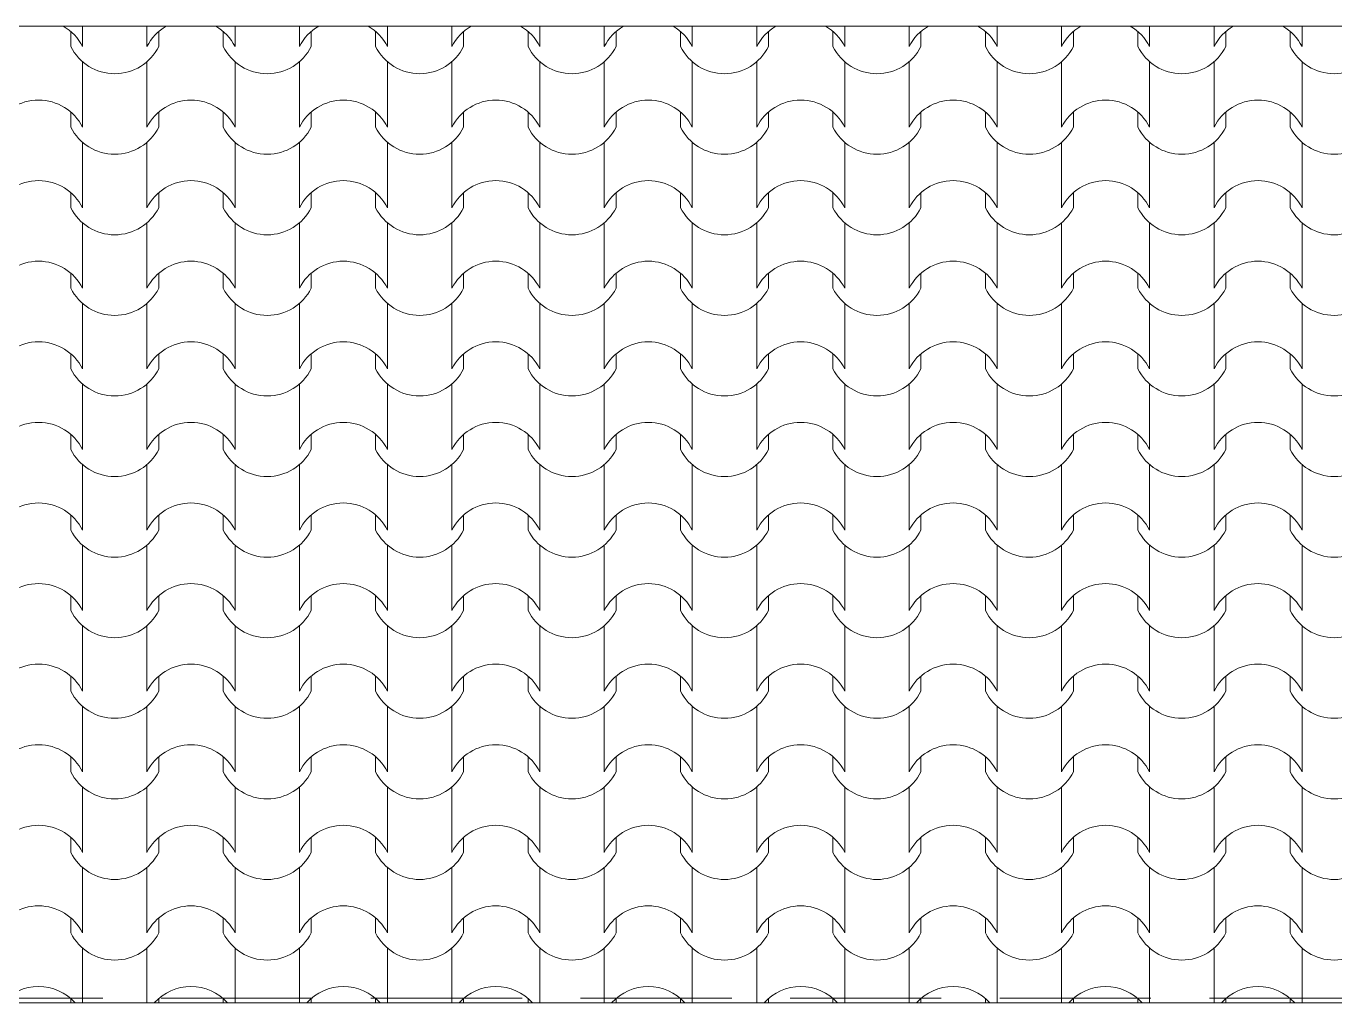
# Model space of a CAD drawing. Header units: millimetres. Extents: x 323482 to 503016, y 8175 to 72038.
# Drawn here: x 461403 to 463846, y 19803 to 21625 of the extents above; entities that cross this region are included whole.
import ezdxf

# ---------------------------------------------------------------- set-up
doc = ezdxf.new("R2010")
doc.units = ezdxf.units.MM
doc.header["$MEASUREMENT"] = 0
doc.linetypes.add('Hidden Line', pattern=[391.222223, 282.222223, -109])
doc.layers.add('2D Drafting - General_Pen_No__101', color=252, linetype='Continuous', lineweight=13)
doc.layers.add('Shell - Roof_Pen_No__120', color=7, linetype='Continuous', lineweight=13)
doc.layers.add('Structural - Bearing_Pen_No__83', color=7, linetype='Continuous', lineweight=13, true_color=0xff9955)

# ---------------------------------------------------------------- blocks, each defined once
blk = doc.blocks.new('*X2')
at = {"layer": '2D Drafting - General_Pen_No__101', "color": 252, "linetype": 'Continuous', "lineweight": 13}
for p, q in [((461486.7, 21615.5), (461486.7, 21587.4)), ((461508.7, 21625.4), (461508.7, 21587.4)), ((461628.9, 21625.4), (461628.9, 21587.4)), ((461650.9, 21615.5), (461650.9, 21587.4)), ((461771.2, 21615.5), (461771.2, 21587.4)), ((461793.2, 21625.4), (461793.2, 21587.4)), ((461913.4, 21625.4), (461913.4, 21587.4)), ((461935.4, 21615.5), (461935.4, 21587.4)), ((462055.6, 21615.5), (462055.6, 21587.4)), ((462077.6, 21625.4), (462077.6, 21587.4)), ((462197.9, 21625.4), (462197.9, 21587.4)), ((462219.9, 21615.5), (462219.9, 21587.4)), ((462340.1, 21615.5), (462340.1, 21587.4)), ((462362.1, 21625.4), (462362.1, 21587.4)), ((462482.4, 21625.4), (462482.4, 21587.4)), ((462504.4, 21615.5), (462504.4, 21587.4)), ((462624.6, 21615.5), (462624.6, 21587.4)), ((462646.6, 21625.4), (462646.6, 21587.4)), ((462766.8, 21625.4), (462766.8, 21587.4)), ((462788.8, 21615.5), (462788.8, 21587.4)), ((462909.1, 21615.5), (462909.1, 21587.4)), ((462931.1, 21625.4), (462931.1, 21587.4)), ((463051.3, 21625.4), (463051.3, 21587.4)), ((463073.3, 21615.5), (463073.3, 21587.4)), ((463193.6, 21615.5), (463193.6, 21587.4)), ((463215.6, 21625.4), (463215.6, 21587.4)), ((463335.8, 21625.4), (463335.8, 21587.4)), ((463357.8, 21615.5), (463357.8, 21587.4)), ((463478, 21615.5), (463478, 21587.4)), ((463500, 21625.4), (463500, 21587.4)), ((463620.3, 21625.4), (463620.3, 21587.4)), ((463642.3, 21615.5), (463642.3, 21587.4)), ((463762.5, 21615.5), (463762.5, 21587.4)), ((463784.5, 21625.4), (463784.5, 21587.4)), ((461508.7, 21559), (461508.7, 21498.1)), ((461628.9, 21559), (461628.9, 21498.1)), ((461793.2, 21559), (461793.2, 21498.1)), ((461913.4, 21559), (461913.4, 21498.1)), ((462077.6, 21559), (462077.6, 21498.1)), ((462197.9, 21559), (462197.9, 21498.1)), ((462362.1, 21559), (462362.1, 21498.1)), ((462482.4, 21559), (462482.4, 21498.1)), ((462646.6, 21559), (462646.6, 21498.1)), ((462766.8, 21559), (462766.8, 21498.1)), ((462931.1, 21559), (462931.1, 21498.1)), ((463051.3, 21559), (463051.3, 21498.1)), ((463215.6, 21559), (463215.6, 21498.1)), ((463335.8, 21559), (463335.8, 21498.1)), ((463500, 21559), (463500, 21498.1)), ((463620.3, 21559), (463620.3, 21498.1)), ((463784.5, 21559), (463784.5, 21498.1)), ((461508.7, 21498.1), (461508.7, 21437.1)), ((461628.9, 21498.1), (461628.9, 21437.1)), ((461793.2, 21498.1), (461793.2, 21437.1)), ((461913.4, 21498.1), (461913.4, 21437.1)), ((462077.6, 21498.1), (462077.6, 21437.1)), ((462197.9, 21498.1), (462197.9, 21437.1)), ((462362.1, 21498.1), (462362.1, 21437.1)), ((462482.4, 21498.1), (462482.4, 21437.1)), ((462646.6, 21498.1), (462646.6, 21437.1)), ((462766.8, 21498.1), (462766.8, 21437.1)), ((462931.1, 21498.1), (462931.1, 21437.1)), ((463051.3, 21498.1), (463051.3, 21437.1)), ((463215.6, 21498.1), (463215.6, 21437.1)), ((463335.8, 21498.1), (463335.8, 21437.1)), ((463500, 21498.1), (463500, 21437.1)), ((463620.3, 21498.1), (463620.3, 21437.1)), ((463784.5, 21498.1), (463784.5, 21437.1)), ((461486.7, 21465.1), (461486.7, 21437.1)), ((461650.9, 21465.1), (461650.9, 21437.1)), ((461771.2, 21465.1), (461771.2, 21437.1)), ((461935.4, 21465.1), (461935.4, 21437.1)), ((462055.6, 21465.1), (462055.6, 21437.1)), ((462219.9, 21465.1), (462219.9, 21437.1)), ((462340.1, 21465.1), (462340.1, 21437.1)), ((462504.4, 21465.1), (462504.4, 21437.1)), ((462624.6, 21465.1), (462624.6, 21437.1)), ((462788.8, 21465.1), (462788.8, 21437.1)), ((462909.1, 21465.1), (462909.1, 21437.1)), ((463073.3, 21465.1), (463073.3, 21437.1)), ((463193.6, 21465.1), (463193.6, 21437.1)), ((463357.8, 21465.1), (463357.8, 21437.1)), ((463478, 21465.1), (463478, 21437.1)), ((463642.3, 21465.1), (463642.3, 21437.1)), ((463762.5, 21465.1), (463762.5, 21437.1)), ((461508.7, 21408.7), (461508.7, 21347.7)), ((461628.9, 21408.7), (461628.9, 21347.7)), ((461793.2, 21408.7), (461793.2, 21347.7)), ((461913.4, 21408.7), (461913.4, 21347.7)), ((462077.6, 21408.7), (462077.6, 21347.7)), ((462197.9, 21408.7), (462197.9, 21347.7)), ((462362.1, 21408.7), (462362.1, 21347.7)), ((462482.4, 21408.7), (462482.4, 21347.7)), ((462646.6, 21408.7), (462646.6, 21347.7)), ((462766.8, 21408.7), (462766.8, 21347.7)), ((462931.1, 21408.7), (462931.1, 21347.7)), ((463051.3, 21408.7), (463051.3, 21347.7)), ((463215.6, 21408.7), (463215.6, 21347.7)), ((463335.8, 21408.7), (463335.8, 21347.7)), ((463500, 21408.7), (463500, 21347.7)), ((463620.3, 21408.7), (463620.3, 21347.7)), ((463784.5, 21408.7), (463784.5, 21347.7)), ((461508.7, 21347.7), (461508.7, 21286.8)), ((461628.9, 21347.7), (461628.9, 21286.8)), ((461793.2, 21347.7), (461793.2, 21286.8)), ((461913.4, 21347.7), (461913.4, 21286.8)), ((462077.6, 21347.7), (462077.6, 21286.8)), ((462197.9, 21347.7), (462197.9, 21286.8)), ((462362.1, 21347.7), (462362.1, 21286.8)), ((462482.4, 21347.7), (462482.4, 21286.8)), ((462646.6, 21347.7), (462646.6, 21286.8)), ((462766.8, 21347.7), (462766.8, 21286.8)), ((462931.1, 21347.7), (462931.1, 21286.8)), ((463051.3, 21347.7), (463051.3, 21286.8)), ((463215.6, 21347.7), (463215.6, 21286.8)), ((463335.8, 21347.7), (463335.8, 21286.8)), ((463500, 21347.7), (463500, 21286.8)), ((463620.3, 21347.7), (463620.3, 21286.8)), ((463784.5, 21347.7), (463784.5, 21286.8)), ((461486.7, 21314.8), (461486.7, 21286.8)), ((461650.9, 21314.8), (461650.9, 21286.8)), ((461771.2, 21314.8), (461771.2, 21286.8)), ((461935.4, 21314.8), (461935.4, 21286.8)), ((462055.6, 21314.8), (462055.6, 21286.8)), ((462219.9, 21314.8), (462219.9, 21286.8)), ((462340.1, 21314.8), (462340.1, 21286.8)), ((462504.4, 21314.8), (462504.4, 21286.8)), ((462624.6, 21314.8), (462624.6, 21286.8)), ((462788.8, 21314.8), (462788.8, 21286.8)), ((462909.1, 21314.8), (462909.1, 21286.8)), ((463073.3, 21314.8), (463073.3, 21286.8)), ((463193.6, 21314.8), (463193.6, 21286.8)), ((463357.8, 21314.8), (463357.8, 21286.8)), ((463478, 21314.8), (463478, 21286.8)), ((463642.3, 21314.8), (463642.3, 21286.8)), ((463762.5, 21314.8), (463762.5, 21286.8)), ((461508.7, 21258.4), (461508.7, 21197.4)), ((461628.9, 21258.4), (461628.9, 21197.4)), ((461793.2, 21258.4), (461793.2, 21197.4)), ((461913.4, 21258.4), (461913.4, 21197.4)), ((462077.6, 21258.4), (462077.6, 21197.4)), ((462197.9, 21258.4), (462197.9, 21197.4)), ((462362.1, 21258.4), (462362.1, 21197.4)), ((462482.4, 21258.4), (462482.4, 21197.4)), ((462646.6, 21258.4), (462646.6, 21197.4)), ((462766.8, 21258.4), (462766.8, 21197.4)), ((462931.1, 21258.4), (462931.1, 21197.4)), ((463051.3, 21258.4), (463051.3, 21197.4)), ((463215.6, 21258.4), (463215.6, 21197.4)), ((463335.8, 21258.4), (463335.8, 21197.4)), ((463500, 21258.4), (463500, 21197.4)), ((463620.3, 21258.4), (463620.3, 21197.4)), ((463784.5, 21258.4), (463784.5, 21197.4)), ((461508.7, 21197.4), (461508.7, 21136.4)), ((461628.9, 21197.4), (461628.9, 21136.4)), ((461793.2, 21197.4), (461793.2, 21136.4)), ((461913.4, 21197.4), (461913.4, 21136.4)), ((462077.6, 21197.4), (462077.6, 21136.4)), ((462197.9, 21197.4), (462197.9, 21136.4)), ((462362.1, 21197.4), (462362.1, 21136.4)), ((462482.4, 21197.4), (462482.4, 21136.4)), ((462646.6, 21197.4), (462646.6, 21136.4)), ((462766.8, 21197.4), (462766.8, 21136.4)), ((462931.1, 21197.4), (462931.1, 21136.4)), ((463051.3, 21197.4), (463051.3, 21136.4)), ((463215.6, 21197.4), (463215.6, 21136.4)), ((463335.8, 21197.4), (463335.8, 21136.4)), ((463500, 21197.4), (463500, 21136.4)), ((463620.3, 21197.4), (463620.3, 21136.4)), ((463784.5, 21197.4), (463784.5, 21136.4)), ((461486.7, 21164.4), (461486.7, 21136.4)), ((461650.9, 21164.4), (461650.9, 21136.4)), ((461771.2, 21164.4), (461771.2, 21136.4)), ((461935.4, 21164.4), (461935.4, 21136.4)), ((462055.6, 21164.4), (462055.6, 21136.4)), ((462219.9, 21164.4), (462219.9, 21136.4)), ((462340.1, 21164.4), (462340.1, 21136.4)), ((462504.4, 21164.4), (462504.4, 21136.4)), ((462624.6, 21164.4), (462624.6, 21136.4)), ((462788.8, 21164.4), (462788.8, 21136.4)), ((462909.1, 21164.4), (462909.1, 21136.4)), ((463073.3, 21164.4), (463073.3, 21136.4)), ((463193.6, 21164.4), (463193.6, 21136.4)), ((463357.8, 21164.4), (463357.8, 21136.4)), ((463478, 21164.4), (463478, 21136.4)), ((463642.3, 21164.4), (463642.3, 21136.4)), ((463762.5, 21164.4), (463762.5, 21136.4)), ((461508.7, 21108), (461508.7, 21047.1)), ((461628.9, 21108), (461628.9, 21047.1)), ((461793.2, 21108), (461793.2, 21047.1)), ((461913.4, 21108), (461913.4, 21047.1)), ((462077.6, 21108), (462077.6, 21047.1)), ((462197.9, 21108), (462197.9, 21047.1)), ((462362.1, 21108), (462362.1, 21047.1)), ((462482.4, 21108), (462482.4, 21047.1)), ((462646.6, 21108), (462646.6, 21047.1)), ((462766.8, 21108), (462766.8, 21047.1)), ((462931.1, 21108), (462931.1, 21047.1)), ((463051.3, 21108), (463051.3, 21047.1)), ((463215.6, 21108), (463215.6, 21047.1)), ((463335.8, 21108), (463335.8, 21047.1)), ((463500, 21108), (463500, 21047.1)), ((463620.3, 21108), (463620.3, 21047.1)), ((463784.5, 21108), (463784.5, 21047.1)), ((461508.7, 21047.1), (461508.7, 20986.1)), ((461628.9, 21047.1), (461628.9, 20986.1)), ((461793.2, 21047.1), (461793.2, 20986.1)), ((461913.4, 21047.1), (461913.4, 20986.1)), ((462077.6, 21047.1), (462077.6, 20986.1)), ((462197.9, 21047.1), (462197.9, 20986.1)), ((462362.1, 21047.1), (462362.1, 20986.1)), ((462482.4, 21047.1), (462482.4, 20986.1)), ((462646.6, 21047.1), (462646.6, 20986.1)), ((462766.8, 21047.1), (462766.8, 20986.1)), ((462931.1, 21047.1), (462931.1, 20986.1)), ((463051.3, 21047.1), (463051.3, 20986.1)), ((463215.6, 21047.1), (463215.6, 20986.1)), ((463335.8, 21047.1), (463335.8, 20986.1)), ((463500, 21047.1), (463500, 20986.1)), ((463620.3, 21047.1), (463620.3, 20986.1)), ((463784.5, 21047.1), (463784.5, 20986.1)), ((461486.7, 21014.1), (461486.7, 20986.1)), ((461650.9, 21014.1), (461650.9, 20986.1)), ((461771.2, 21014.1), (461771.2, 20986.1)), ((461935.4, 21014.1), (461935.4, 20986.1)), ((462055.6, 21014.1), (462055.6, 20986.1)), ((462219.9, 21014.1), (462219.9, 20986.1)), ((462340.1, 21014.1), (462340.1, 20986.1)), ((462504.4, 21014.1), (462504.4, 20986.1)), ((462624.6, 21014.1), (462624.6, 20986.1)), ((462788.8, 21014.1), (462788.8, 20986.1)), ((462909.1, 21014.1), (462909.1, 20986.1)), ((463073.3, 21014.1), (463073.3, 20986.1)), ((463193.6, 21014.1), (463193.6, 20986.1)), ((463357.8, 21014.1), (463357.8, 20986.1)), ((463478, 21014.1), (463478, 20986.1)), ((463642.3, 21014.1), (463642.3, 20986.1)), ((463762.5, 21014.1), (463762.5, 20986.1)), ((461508.7, 20957.7), (461508.7, 20896.7)), ((461628.9, 20957.7), (461628.9, 20896.7)), ((461793.2, 20957.7), (461793.2, 20896.7)), ((461913.4, 20957.7), (461913.4, 20896.7)), ((462077.6, 20957.7), (462077.6, 20896.7)), ((462197.9, 20957.7), (462197.9, 20896.7)), ((462362.1, 20957.7), (462362.1, 20896.7)), ((462482.4, 20957.7), (462482.4, 20896.7)), ((462646.6, 20957.7), (462646.6, 20896.7)), ((462766.8, 20957.7), (462766.8, 20896.7)), ((462931.1, 20957.7), (462931.1, 20896.7)), ((463051.3, 20957.7), (463051.3, 20896.7)), ((463215.6, 20957.7), (463215.6, 20896.7)), ((463335.8, 20957.7), (463335.8, 20896.7)), ((463500, 20957.7), (463500, 20896.7)), ((463620.3, 20957.7), (463620.3, 20896.7)), ((463784.5, 20957.7), (463784.5, 20896.7)), ((461508.7, 20896.7), (461508.7, 20835.7)), ((461628.9, 20896.7), (461628.9, 20835.7)), ((461793.2, 20896.7), (461793.2, 20835.7)), ((461913.4, 20896.7), (461913.4, 20835.7)), ((462077.6, 20896.7), (462077.6, 20835.7)), ((462197.9, 20896.7), (462197.9, 20835.7)), ((462362.1, 20896.7), (462362.1, 20835.7)), ((462482.4, 20896.7), (462482.4, 20835.7)), ((462646.6, 20896.7), (462646.6, 20835.7)), ((462766.8, 20896.7), (462766.8, 20835.7)), ((462931.1, 20896.7), (462931.1, 20835.7)), ((463051.3, 20896.7), (463051.3, 20835.7)), ((463215.6, 20896.7), (463215.6, 20835.7)), ((463335.8, 20896.7), (463335.8, 20835.7)), ((463500, 20896.7), (463500, 20835.7)), ((463620.3, 20896.7), (463620.3, 20835.7)), ((463784.5, 20896.7), (463784.5, 20835.7)), ((461486.7, 20863.8), (461486.7, 20835.7)), ((461650.9, 20863.8), (461650.9, 20835.7)), ((461771.2, 20863.8), (461771.2, 20835.7)), ((461935.4, 20863.8), (461935.4, 20835.7)), ((462055.6, 20863.8), (462055.6, 20835.7)), ((462219.9, 20863.8), (462219.9, 20835.7)), ((462340.1, 20863.8), (462340.1, 20835.7)), ((462504.4, 20863.8), (462504.4, 20835.7)), ((462624.6, 20863.8), (462624.6, 20835.7)), ((462788.8, 20863.8), (462788.8, 20835.7)), ((462909.1, 20863.8), (462909.1, 20835.7)), ((463073.3, 20863.8), (463073.3, 20835.7)), ((463193.6, 20863.8), (463193.6, 20835.7)), ((463357.8, 20863.8), (463357.8, 20835.7)), ((463478, 20863.8), (463478, 20835.7)), ((463642.3, 20863.8), (463642.3, 20835.7)), ((463762.5, 20863.8), (463762.5, 20835.7)), ((461508.7, 20807.4), (461508.7, 20746.4)), ((461628.9, 20807.4), (461628.9, 20746.4)), ((461793.2, 20807.4), (461793.2, 20746.4)), ((461913.4, 20807.4), (461913.4, 20746.4)), ((462077.6, 20807.4), (462077.6, 20746.4)), ((462197.9, 20807.4), (462197.9, 20746.4)), ((462362.1, 20807.4), (462362.1, 20746.4)), ((462482.4, 20807.4), (462482.4, 20746.4)), ((462646.6, 20807.4), (462646.6, 20746.4)), ((462766.8, 20807.4), (462766.8, 20746.4)), ((462931.1, 20807.4), (462931.1, 20746.4)), ((463051.3, 20807.4), (463051.3, 20746.4)), ((463215.6, 20807.4), (463215.6, 20746.4)), ((463335.8, 20807.4), (463335.8, 20746.4)), ((463500, 20807.4), (463500, 20746.4)), ((463620.3, 20807.4), (463620.3, 20746.4)), ((463784.5, 20807.4), (463784.5, 20746.4)), ((461508.7, 20746.4), (461508.7, 20685.4)), ((461628.9, 20746.4), (461628.9, 20685.4)), ((461793.2, 20746.4), (461793.2, 20685.4)), ((461913.4, 20746.4), (461913.4, 20685.4)), ((462077.6, 20746.4), (462077.6, 20685.4)), ((462197.9, 20746.4), (462197.9, 20685.4)), ((462362.1, 20746.4), (462362.1, 20685.4)), ((462482.4, 20746.4), (462482.4, 20685.4)), ((462646.6, 20746.4), (462646.6, 20685.4)), ((462766.8, 20746.4), (462766.8, 20685.4)), ((462931.1, 20746.4), (462931.1, 20685.4)), ((463051.3, 20746.4), (463051.3, 20685.4)), ((463215.6, 20746.4), (463215.6, 20685.4)), ((463335.8, 20746.4), (463335.8, 20685.4)), ((463500, 20746.4), (463500, 20685.4)), ((463620.3, 20746.4), (463620.3, 20685.4)), ((463784.5, 20746.4), (463784.5, 20685.4)), ((461486.7, 20713.4), (461486.7, 20685.4)), ((461650.9, 20713.4), (461650.9, 20685.4)), ((461771.2, 20713.4), (461771.2, 20685.4)), ((461935.4, 20713.4), (461935.4, 20685.4)), ((462055.6, 20713.4), (462055.6, 20685.4)), ((462219.9, 20713.4), (462219.9, 20685.4)), ((462340.1, 20713.4), (462340.1, 20685.4)), ((462504.4, 20713.4), (462504.4, 20685.4)), ((462624.6, 20713.4), (462624.6, 20685.4)), ((462788.8, 20713.4), (462788.8, 20685.4)), ((462909.1, 20713.4), (462909.1, 20685.4)), ((463073.3, 20713.4), (463073.3, 20685.4)), ((463193.6, 20713.4), (463193.6, 20685.4)), ((463357.8, 20713.4), (463357.8, 20685.4)), ((463478, 20713.4), (463478, 20685.4)), ((463642.3, 20713.4), (463642.3, 20685.4)), ((463762.5, 20713.4), (463762.5, 20685.4)), ((461508.7, 20657), (461508.7, 20596)), ((461628.9, 20657), (461628.9, 20596)), ((461793.2, 20657), (461793.2, 20596)), ((461913.4, 20657), (461913.4, 20596)), ((462077.6, 20657), (462077.6, 20596)), ((462197.9, 20657), (462197.9, 20596)), ((462362.1, 20657), (462362.1, 20596)), ((462482.4, 20657), (462482.4, 20596)), ((462646.6, 20657), (462646.6, 20596)), ((462766.8, 20657), (462766.8, 20596)), ((462931.1, 20657), (462931.1, 20596)), ((463051.3, 20657), (463051.3, 20596)), ((463215.6, 20657), (463215.6, 20596)), ((463335.8, 20657), (463335.8, 20596)), ((463500, 20657), (463500, 20596)), ((463620.3, 20657), (463620.3, 20596)), ((463784.5, 20657), (463784.5, 20596)), ((461508.7, 20596), (461508.7, 20535.1)), ((461628.9, 20596), (461628.9, 20535.1)), ((461793.2, 20596), (461793.2, 20535.1)), ((461913.4, 20596), (461913.4, 20535.1)), ((462077.6, 20596), (462077.6, 20535.1)), ((462197.9, 20596), (462197.9, 20535.1)), ((462362.1, 20596), (462362.1, 20535.1)), ((462482.4, 20596), (462482.4, 20535.1)), ((462646.6, 20596), (462646.6, 20535.1)), ((462766.8, 20596), (462766.8, 20535.1)), ((462931.1, 20596), (462931.1, 20535.1)), ((463051.3, 20596), (463051.3, 20535.1)), ((463215.6, 20596), (463215.6, 20535.1)), ((463335.8, 20596), (463335.8, 20535.1)), ((463500, 20596), (463500, 20535.1)), ((463620.3, 20596), (463620.3, 20535.1)), ((463784.5, 20596), (463784.5, 20535.1)), ((461486.7, 20563.1), (461486.7, 20535.1)), ((461650.9, 20563.1), (461650.9, 20535.1)), ((461771.2, 20563.1), (461771.2, 20535.1)), ((461935.4, 20563.1), (461935.4, 20535.1)), ((462055.6, 20563.1), (462055.6, 20535.1)), ((462219.9, 20563.1), (462219.9, 20535.1)), ((462340.1, 20563.1), (462340.1, 20535.1)), ((462504.4, 20563.1), (462504.4, 20535.1)), ((462624.6, 20563.1), (462624.6, 20535.1)), ((462788.8, 20563.1), (462788.8, 20535.1)), ((462909.1, 20563.1), (462909.1, 20535.1)), ((463073.3, 20563.1), (463073.3, 20535.1)), ((463193.6, 20563.1), (463193.6, 20535.1)), ((463357.8, 20563.1), (463357.8, 20535.1)), ((463478, 20563.1), (463478, 20535.1)), ((463642.3, 20563.1), (463642.3, 20535.1)), ((463762.5, 20563.1), (463762.5, 20535.1)), ((461508.7, 20506.7), (461508.7, 20445.7)), ((461628.9, 20506.7), (461628.9, 20445.7)), ((461793.2, 20506.7), (461793.2, 20445.7)), ((461913.4, 20506.7), (461913.4, 20445.7)), ((462077.6, 20506.7), (462077.6, 20445.7)), ((462197.9, 20506.7), (462197.9, 20445.7)), ((462362.1, 20506.7), (462362.1, 20445.7)), ((462482.4, 20506.7), (462482.4, 20445.7)), ((462646.6, 20506.7), (462646.6, 20445.7)), ((462766.8, 20506.7), (462766.8, 20445.7)), ((462931.1, 20506.7), (462931.1, 20445.7)), ((463051.3, 20506.7), (463051.3, 20445.7)), ((463215.6, 20506.7), (463215.6, 20445.7)), ((463335.8, 20506.7), (463335.8, 20445.7)), ((463500, 20506.7), (463500, 20445.7)), ((463620.3, 20506.7), (463620.3, 20445.7)), ((463784.5, 20506.7), (463784.5, 20445.7)), ((461508.7, 20445.7), (461508.7, 20384.7)), ((461628.9, 20445.7), (461628.9, 20384.7)), ((461793.2, 20445.7), (461793.2, 20384.7)), ((461913.4, 20445.7), (461913.4, 20384.7)), ((462077.6, 20445.7), (462077.6, 20384.7)), ((462197.9, 20445.7), (462197.9, 20384.7)), ((462362.1, 20445.7), (462362.1, 20384.7)), ((462482.4, 20445.7), (462482.4, 20384.7)), ((462646.6, 20445.7), (462646.6, 20384.7)), ((462766.8, 20445.7), (462766.8, 20384.7)), ((462931.1, 20445.7), (462931.1, 20384.7)), ((463051.3, 20445.7), (463051.3, 20384.7)), ((463215.6, 20445.7), (463215.6, 20384.7)), ((463335.8, 20445.7), (463335.8, 20384.7)), ((463500, 20445.7), (463500, 20384.7)), ((463620.3, 20445.7), (463620.3, 20384.7)), ((463784.5, 20445.7), (463784.5, 20384.7)), ((461486.7, 20412.8), (461486.7, 20384.7)), ((461650.9, 20412.8), (461650.9, 20384.7)), ((461771.2, 20412.8), (461771.2, 20384.7)), ((461935.4, 20412.8), (461935.4, 20384.7)), ((462055.6, 20412.8), (462055.6, 20384.7)), ((462219.9, 20412.8), (462219.9, 20384.7)), ((462340.1, 20412.8), (462340.1, 20384.7)), ((462504.4, 20412.8), (462504.4, 20384.7)), ((462624.6, 20412.8), (462624.6, 20384.7)), ((462788.8, 20412.8), (462788.8, 20384.7)), ((462909.1, 20412.8), (462909.1, 20384.7)), ((463073.3, 20412.8), (463073.3, 20384.7)), ((463193.6, 20412.8), (463193.6, 20384.7)), ((463357.8, 20412.8), (463357.8, 20384.7)), ((463478, 20412.8), (463478, 20384.7)), ((463642.3, 20412.8), (463642.3, 20384.7)), ((463762.5, 20412.8), (463762.5, 20384.7)), ((461508.7, 20356.3), (461508.7, 20295.4)), ((461628.9, 20356.3), (461628.9, 20295.4)), ((461793.2, 20356.3), (461793.2, 20295.4)), ((461913.4, 20356.3), (461913.4, 20295.4)), ((462077.6, 20356.3), (462077.6, 20295.4)), ((462197.9, 20356.3), (462197.9, 20295.4)), ((462362.1, 20356.3), (462362.1, 20295.4)), ((462482.4, 20356.3), (462482.4, 20295.4)), ((462646.6, 20356.3), (462646.6, 20295.4)), ((462766.8, 20356.3), (462766.8, 20295.4)), ((462931.1, 20356.3), (462931.1, 20295.4)), ((463051.3, 20356.3), (463051.3, 20295.4)), ((463215.6, 20356.3), (463215.6, 20295.4)), ((463335.8, 20356.3), (463335.8, 20295.4)), ((463500, 20356.3), (463500, 20295.4)), ((463620.3, 20356.3), (463620.3, 20295.4)), ((463784.5, 20356.3), (463784.5, 20295.4)), ((461508.7, 20295.4), (461508.7, 20234.4)), ((461628.9, 20295.4), (461628.9, 20234.4)), ((461793.2, 20295.4), (461793.2, 20234.4)), ((461913.4, 20295.4), (461913.4, 20234.4)), ((462077.6, 20295.4), (462077.6, 20234.4)), ((462197.9, 20295.4), (462197.9, 20234.4)), ((462362.1, 20295.4), (462362.1, 20234.4)), ((462482.4, 20295.4), (462482.4, 20234.4)), ((462646.6, 20295.4), (462646.6, 20234.4)), ((462766.8, 20295.4), (462766.8, 20234.4)), ((462931.1, 20295.4), (462931.1, 20234.4)), ((463051.3, 20295.4), (463051.3, 20234.4)), ((463215.6, 20295.4), (463215.6, 20234.4)), ((463335.8, 20295.4), (463335.8, 20234.4)), ((463500, 20295.4), (463500, 20234.4)), ((463620.3, 20295.4), (463620.3, 20234.4)), ((463784.5, 20295.4), (463784.5, 20234.4)), ((461486.7, 20262.4), (461486.7, 20234.4)), ((461650.9, 20262.4), (461650.9, 20234.4)), ((461771.2, 20262.4), (461771.2, 20234.4)), ((461935.4, 20262.4), (461935.4, 20234.4)), ((462055.6, 20262.4), (462055.6, 20234.4)), ((462219.9, 20262.4), (462219.9, 20234.4)), ((462340.1, 20262.4), (462340.1, 20234.4)), ((462504.4, 20262.4), (462504.4, 20234.4)), ((462624.6, 20262.4), (462624.6, 20234.4)), ((462788.8, 20262.4), (462788.8, 20234.4)), ((462909.1, 20262.4), (462909.1, 20234.4)), ((463073.3, 20262.4), (463073.3, 20234.4)), ((463193.6, 20262.4), (463193.6, 20234.4)), ((463357.8, 20262.4), (463357.8, 20234.4)), ((463478, 20262.4), (463478, 20234.4)), ((463642.3, 20262.4), (463642.3, 20234.4)), ((463762.5, 20262.4), (463762.5, 20234.4)), ((461508.7, 20206), (461508.7, 20145)), ((461628.9, 20206), (461628.9, 20145)), ((461793.2, 20206), (461793.2, 20145)), ((461913.4, 20206), (461913.4, 20145)), ((462077.6, 20206), (462077.6, 20145)), ((462197.9, 20206), (462197.9, 20145)), ((462362.1, 20206), (462362.1, 20145)), ((462482.4, 20206), (462482.4, 20145)), ((462646.6, 20206), (462646.6, 20145)), ((462766.8, 20206), (462766.8, 20145)), ((462931.1, 20206), (462931.1, 20145)), ((463051.3, 20206), (463051.3, 20145)), ((463215.6, 20206), (463215.6, 20145)), ((463335.8, 20206), (463335.8, 20145)), ((463500, 20206), (463500, 20145)), ((463620.3, 20206), (463620.3, 20145)), ((463784.5, 20206), (463784.5, 20145)), ((461508.7, 20145), (461508.7, 20084.1)), ((461628.9, 20145), (461628.9, 20084.1)), ((461793.2, 20145), (461793.2, 20084.1)), ((461913.4, 20145), (461913.4, 20084.1)), ((462077.6, 20145), (462077.6, 20084.1)), ((462197.9, 20145), (462197.9, 20084.1)), ((462362.1, 20145), (462362.1, 20084.1)), ((462482.4, 20145), (462482.4, 20084.1)), ((462646.6, 20145), (462646.6, 20084.1)), ((462766.8, 20145), (462766.8, 20084.1)), ((462931.1, 20145), (462931.1, 20084.1)), ((463051.3, 20145), (463051.3, 20084.1)), ((463215.6, 20145), (463215.6, 20084.1)), ((463335.8, 20145), (463335.8, 20084.1)), ((463500, 20145), (463500, 20084.1)), ((463620.3, 20145), (463620.3, 20084.1)), ((463784.5, 20145), (463784.5, 20084.1)), ((461486.7, 20112.1), (461486.7, 20084.1)), ((461650.9, 20112.1), (461650.9, 20084.1)), ((461771.2, 20112.1), (461771.2, 20084.1)), ((461935.4, 20112.1), (461935.4, 20084.1)), ((462055.6, 20112.1), (462055.6, 20084.1)), ((462219.9, 20112.1), (462219.9, 20084.1)), ((462340.1, 20112.1), (462340.1, 20084.1)), ((462504.4, 20112.1), (462504.4, 20084.1)), ((462624.6, 20112.1), (462624.6, 20084.1)), ((462788.8, 20112.1), (462788.8, 20084.1)), ((462909.1, 20112.1), (462909.1, 20084.1)), ((463073.3, 20112.1), (463073.3, 20084.1)), ((463193.6, 20112.1), (463193.6, 20084.1)), ((463357.8, 20112.1), (463357.8, 20084.1)), ((463478, 20112.1), (463478, 20084.1)), ((463642.3, 20112.1), (463642.3, 20084.1)), ((463762.5, 20112.1), (463762.5, 20084.1)), ((461508.7, 20055.7), (461508.7, 19994.7)), ((461628.9, 20055.7), (461628.9, 19994.7)), ((461793.2, 20055.7), (461793.2, 19994.7)), ((461913.4, 20055.7), (461913.4, 19994.7)), ((462077.6, 20055.7), (462077.6, 19994.7)), ((462197.9, 20055.7), (462197.9, 19994.7)), ((462362.1, 20055.7), (462362.1, 19994.7)), ((462482.4, 20055.7), (462482.4, 19994.7)), ((462646.6, 20055.7), (462646.6, 19994.7)), ((462766.8, 20055.7), (462766.8, 19994.7)), ((462931.1, 20055.7), (462931.1, 19994.7)), ((463051.3, 20055.7), (463051.3, 19994.7)), ((463215.6, 20055.7), (463215.6, 19994.7)), ((463335.8, 20055.7), (463335.8, 19994.7)), ((463500, 20055.7), (463500, 19994.7)), ((463620.3, 20055.7), (463620.3, 19994.7)), ((463784.5, 20055.7), (463784.5, 19994.7)), ((461508.7, 19994.7), (461508.7, 19933.7)), ((461628.9, 19994.7), (461628.9, 19933.7)), ((461793.2, 19994.7), (461793.2, 19933.7)), ((461913.4, 19994.7), (461913.4, 19933.7)), ((462077.6, 19994.7), (462077.6, 19933.7)), ((462197.9, 19994.7), (462197.9, 19933.7)), ((462362.1, 19994.7), (462362.1, 19933.7)), ((462482.4, 19994.7), (462482.4, 19933.7)), ((462646.6, 19994.7), (462646.6, 19933.7)), ((462766.8, 19994.7), (462766.8, 19933.7)), ((462931.1, 19994.7), (462931.1, 19933.7)), ((463051.3, 19994.7), (463051.3, 19933.7)), ((463215.6, 19994.7), (463215.6, 19933.7)), ((463335.8, 19994.7), (463335.8, 19933.7)), ((463500, 19994.7), (463500, 19933.7)), ((463620.3, 19994.7), (463620.3, 19933.7)), ((463784.5, 19994.7), (463784.5, 19933.7)), ((461486.7, 19961.8), (461486.7, 19933.7)), ((461650.9, 19961.8), (461650.9, 19933.7)), ((461771.2, 19961.8), (461771.2, 19933.7)), ((461935.4, 19961.8), (461935.4, 19933.7)), ((462055.6, 19961.8), (462055.6, 19933.7)), ((462219.9, 19961.8), (462219.9, 19933.7)), ((462340.1, 19961.8), (462340.1, 19933.7)), ((462504.4, 19961.8), (462504.4, 19933.7)), ((462624.6, 19961.8), (462624.6, 19933.7)), ((462788.8, 19961.8), (462788.8, 19933.7)), ((462909.1, 19961.8), (462909.1, 19933.7)), ((463073.3, 19961.8), (463073.3, 19933.7)), ((463193.6, 19961.8), (463193.6, 19933.7)), ((463357.8, 19961.8), (463357.8, 19933.7)), ((463478, 19961.8), (463478, 19933.7)), ((463642.3, 19961.8), (463642.3, 19933.7)), ((463762.5, 19961.8), (463762.5, 19933.7)), ((461508.7, 19905.3), (461508.7, 19844.4)), ((461628.9, 19905.3), (461628.9, 19844.4)), ((461793.2, 19905.3), (461793.2, 19844.4)), ((461913.4, 19905.3), (461913.4, 19844.4)), ((462077.6, 19905.3), (462077.6, 19844.4)), ((462197.9, 19905.3), (462197.9, 19844.4)), ((462362.1, 19905.3), (462362.1, 19844.4)), ((462482.4, 19905.3), (462482.4, 19844.4)), ((462646.6, 19905.3), (462646.6, 19844.4)), ((462766.8, 19905.3), (462766.8, 19844.4)), ((462931.1, 19905.3), (462931.1, 19844.4)), ((463051.3, 19905.3), (463051.3, 19844.4)), ((463215.6, 19905.3), (463215.6, 19844.4)), ((463335.8, 19905.3), (463335.8, 19844.4)), ((463500, 19905.3), (463500, 19844.4)), ((463620.3, 19905.3), (463620.3, 19844.4)), ((463784.5, 19905.3), (463784.5, 19844.4)), ((461508.7, 19844.4), (461508.7, 19803.4)), ((461628.9, 19844.4), (461628.9, 19803.4)), ((461793.2, 19844.4), (461793.2, 19803.4)), ((461913.4, 19844.4), (461913.4, 19803.4)), ((462077.6, 19844.4), (462077.6, 19803.4)), ((462197.9, 19844.4), (462197.9, 19803.4)), ((462362.1, 19844.4), (462362.1, 19803.4)), ((462482.4, 19844.4), (462482.4, 19803.4)), ((462646.6, 19844.4), (462646.6, 19803.4)), ((462766.8, 19844.4), (462766.8, 19803.4)), ((462931.1, 19844.4), (462931.1, 19803.4)), ((463051.3, 19844.4), (463051.3, 19803.4)), ((463215.6, 19844.4), (463215.6, 19803.4)), ((463335.8, 19844.4), (463335.8, 19803.4)), ((463500, 19844.4), (463500, 19803.4)), ((463620.3, 19844.4), (463620.3, 19803.4)), ((463784.5, 19844.4), (463784.5, 19803.4)), ((461486.7, 19811.4), (461486.7, 19803.4)), ((461650.9, 19811.4), (461650.9, 19803.4)), ((461771.2, 19811.4), (461771.2, 19803.4)), ((461935.4, 19811.4), (461935.4, 19803.4)), ((462055.6, 19811.4), (462055.6, 19803.4)), ((462219.9, 19811.4), (462219.9, 19803.4)), ((462340.1, 19811.4), (462340.1, 19803.4)), ((462504.4, 19811.4), (462504.4, 19803.4)), ((462624.6, 19811.4), (462624.6, 19803.4)), ((462788.8, 19811.4), (462788.8, 19803.4)), ((462909.1, 19811.4), (462909.1, 19803.4)), ((463073.3, 19811.4), (463073.3, 19803.4)), ((463193.6, 19811.4), (463193.6, 19803.4)), ((463357.8, 19811.4), (463357.8, 19803.4)), ((463478, 19811.4), (463478, 19803.4)), ((463642.3, 19811.4), (463642.3, 19803.4)), ((463762.5, 19811.4), (463762.5, 19803.4))]:
    blk.add_line(p, q, dxfattribs=at)
for centre, radius, start, end in [((461426.3, 21545.5), 92.5, 26.9885, 59.8569), ((461711.3, 21545.5), 92.5, 120.1431, 153.0115), ((461710.8, 21545.5), 92.5, 26.9885, 59.8569), ((461995.8, 21545.5), 92.5, 120.1431, 153.0115), ((461995.2, 21545.5), 92.5, 26.9885, 59.8569), ((462280.3, 21545.5), 92.5, 120.1431, 153.0115), ((462279.7, 21545.5), 92.5, 26.9885, 59.8569), ((462564.8, 21545.5), 92.5, 120.1431, 153.0115), ((462564.2, 21545.5), 92.5, 26.9885, 59.8569), ((462849.2, 21545.5), 92.5, 120.1431, 153.0115), ((462848.7, 21545.5), 92.5, 26.9885, 59.8569), ((463133.7, 21545.5), 92.5, 120.1431, 153.0115), ((463133.2, 21545.5), 92.5, 26.9885, 59.8569), ((463418.2, 21545.5), 92.5, 120.1431, 153.0115), ((463417.6, 21545.5), 92.5, 26.9885, 59.8569), ((463702.7, 21545.5), 92.5, 120.1431, 153.0115), ((463702.1, 21545.5), 92.5, 26.9885, 59.8569), ((461568.8, 21628.7), 91.9, 206.7044, 333.2956), ((461853.3, 21628.7), 91.9, 206.7044, 333.2956), ((462137.8, 21628.7), 91.9, 206.7044, 333.2956), ((462422.2, 21628.7), 91.9, 206.7044, 333.2956), ((462706.7, 21628.7), 91.9, 206.7044, 333.2956), ((462991.2, 21628.7), 91.9, 206.7044, 333.2956), ((463275.7, 21628.7), 91.9, 206.7044, 333.2956), ((463560.2, 21628.7), 91.9, 206.7044, 333.2956), ((463844.6, 21628.7), 91.9, 206.7044, 333.2956), ((461426.8, 21395.1), 92.5, 90.1705, 153.0115), ((461426.3, 21395.1), 92.5, 26.9885, 89.8295), ((461711.3, 21395.1), 92.5, 90.1705, 153.0115), ((461710.8, 21395.1), 92.5, 26.9885, 89.8295), ((461995.8, 21395.1), 92.5, 90.1705, 153.0115), ((461995.2, 21395.1), 92.5, 26.9885, 89.8295), ((462280.3, 21395.1), 92.5, 90.1705, 153.0115), ((462279.7, 21395.1), 92.5, 26.9885, 89.8295), ((462564.8, 21395.1), 92.5, 90.1705, 153.0115), ((462564.2, 21395.1), 92.5, 26.9885, 89.8295), ((462849.2, 21395.1), 92.5, 90.1705, 153.0115), ((462848.7, 21395.1), 92.5, 26.9885, 89.8295), ((463133.7, 21395.1), 92.5, 90.1705, 153.0115), ((463133.2, 21395.1), 92.5, 26.9885, 89.8295), ((463418.2, 21395.1), 92.5, 90.1705, 153.0115), ((463417.6, 21395.1), 92.5, 26.9885, 89.8295), ((463702.7, 21395.1), 92.5, 90.1705, 153.0115), ((463702.1, 21395.1), 92.5, 26.9885, 89.8295), ((461568.8, 21478.4), 91.9, 206.7044, 333.2956), ((461853.3, 21478.4), 91.9, 206.7044, 333.2956), ((462137.8, 21478.4), 91.9, 206.7044, 333.2956), ((462422.2, 21478.4), 91.9, 206.7044, 333.2956), ((462706.7, 21478.4), 91.9, 206.7044, 333.2956), ((462991.2, 21478.4), 91.9, 206.7044, 333.2956), ((463275.7, 21478.4), 91.9, 206.7044, 333.2956), ((463560.2, 21478.4), 91.9, 206.7044, 333.2956), ((463844.6, 21478.4), 91.9, 206.7044, 333.2956), ((461426.8, 21244.8), 92.5, 90.1705, 153.0115), ((461426.3, 21244.8), 92.5, 26.9885, 89.8295), ((461711.3, 21244.8), 92.5, 90.1705, 153.0115), ((461710.8, 21244.8), 92.5, 26.9885, 89.8295), ((461995.8, 21244.8), 92.5, 90.1705, 153.0115), ((461995.2, 21244.8), 92.5, 26.9885, 89.8295), ((462280.3, 21244.8), 92.5, 90.1705, 153.0115), ((462279.7, 21244.8), 92.5, 26.9885, 89.8295), ((462564.8, 21244.8), 92.5, 90.1705, 153.0115), ((462564.2, 21244.8), 92.5, 26.9885, 89.8295), ((462849.2, 21244.8), 92.5, 90.1705, 153.0115), ((462848.7, 21244.8), 92.5, 26.9885, 89.8295), ((463133.7, 21244.8), 92.5, 90.1705, 153.0115), ((463133.2, 21244.8), 92.5, 26.9885, 89.8295), ((463418.2, 21244.8), 92.5, 90.1705, 153.0115), ((463417.6, 21244.8), 92.5, 26.9885, 89.8295), ((463702.7, 21244.8), 92.5, 90.1705, 153.0115), ((463702.1, 21244.8), 92.5, 26.9885, 89.8295), ((461568.8, 21328.1), 91.9, 206.7044, 333.2956), ((461853.3, 21328.1), 91.9, 206.7044, 333.2956), ((462137.8, 21328.1), 91.9, 206.7044, 333.2956), ((462422.2, 21328.1), 91.9, 206.7044, 333.2956), ((462706.7, 21328.1), 91.9, 206.7044, 333.2956), ((462991.2, 21328.1), 91.9, 206.7044, 333.2956), ((463275.7, 21328.1), 91.9, 206.7044, 333.2956), ((463560.2, 21328.1), 91.9, 206.7044, 333.2956), ((463844.6, 21328.1), 91.9, 206.7044, 333.2956), ((461426.8, 21094.5), 92.5, 90.1705, 153.0115), ((461426.3, 21094.5), 92.5, 26.9885, 89.8295), ((461711.3, 21094.5), 92.5, 90.1705, 153.0115), ((461710.8, 21094.5), 92.5, 26.9885, 89.8295), ((461995.8, 21094.5), 92.5, 90.1705, 153.0115), ((461995.2, 21094.5), 92.5, 26.9885, 89.8295), ((462280.3, 21094.5), 92.5, 90.1705, 153.0115), ((462279.7, 21094.5), 92.5, 26.9885, 89.8295), ((462564.8, 21094.5), 92.5, 90.1705, 153.0115), ((462564.2, 21094.5), 92.5, 26.9885, 89.8295), ((462849.2, 21094.5), 92.5, 90.1705, 153.0115), ((462848.7, 21094.5), 92.5, 26.9885, 89.8295), ((463133.7, 21094.5), 92.5, 90.1705, 153.0115), ((463133.2, 21094.5), 92.5, 26.9885, 89.8295), ((463418.2, 21094.5), 92.5, 90.1705, 153.0115), ((463417.6, 21094.5), 92.5, 26.9885, 89.8295), ((463702.7, 21094.5), 92.5, 90.1705, 153.0115), ((463702.1, 21094.5), 92.5, 26.9885, 89.8295), ((461568.8, 21177.7), 91.9, 206.7044, 333.2956), ((461853.3, 21177.7), 91.9, 206.7044, 333.2956), ((462137.8, 21177.7), 91.9, 206.7044, 333.2956), ((462422.2, 21177.7), 91.9, 206.7044, 333.2956), ((462706.7, 21177.7), 91.9, 206.7044, 333.2956), ((462991.2, 21177.7), 91.9, 206.7044, 333.2956), ((463275.7, 21177.7), 91.9, 206.7044, 333.2956), ((463560.2, 21177.7), 91.9, 206.7044, 333.2956), ((463844.6, 21177.7), 91.9, 206.7044, 333.2956), ((461426.8, 20944.1), 92.5, 90.1705, 153.0115), ((461426.3, 20944.1), 92.5, 26.9885, 89.8295), ((461711.3, 20944.1), 92.5, 90.1705, 153.0115), ((461710.8, 20944.1), 92.5, 26.9885, 89.8295), ((461995.8, 20944.1), 92.5, 90.1705, 153.0115), ((461995.2, 20944.1), 92.5, 26.9885, 89.8295), ((462280.3, 20944.1), 92.5, 90.1705, 153.0115), ((462279.7, 20944.1), 92.5, 26.9885, 89.8295), ((462564.8, 20944.1), 92.5, 90.1705, 153.0115), ((462564.2, 20944.1), 92.5, 26.9885, 89.8295), ((462849.2, 20944.1), 92.5, 90.1705, 153.0115), ((462848.7, 20944.1), 92.5, 26.9885, 89.8295), ((463133.7, 20944.1), 92.5, 90.1705, 153.0115), ((463133.2, 20944.1), 92.5, 26.9885, 89.8295), ((463418.2, 20944.1), 92.5, 90.1705, 153.0115), ((463417.6, 20944.1), 92.5, 26.9885, 89.8295), ((463702.7, 20944.1), 92.5, 90.1705, 153.0115), ((463702.1, 20944.1), 92.5, 26.9885, 89.8295), ((461568.8, 21027.4), 91.9, 206.7044, 333.2956), ((461853.3, 21027.4), 91.9, 206.7044, 333.2956), ((462137.8, 21027.4), 91.9, 206.7044, 333.2956), ((462422.2, 21027.4), 91.9, 206.7044, 333.2956), ((462706.7, 21027.4), 91.9, 206.7044, 333.2956), ((462991.2, 21027.4), 91.9, 206.7044, 333.2956), ((463275.7, 21027.4), 91.9, 206.7044, 333.2956), ((463560.2, 21027.4), 91.9, 206.7044, 333.2956), ((463844.6, 21027.4), 91.9, 206.7044, 333.2956), ((461426.8, 20793.8), 92.5, 90.1705, 153.0115), ((461426.3, 20793.8), 92.5, 26.9885, 89.8295), ((461711.3, 20793.8), 92.5, 90.1705, 153.0115), ((461710.8, 20793.8), 92.5, 26.9885, 89.8295), ((461995.8, 20793.8), 92.5, 90.1705, 153.0115), ((461995.2, 20793.8), 92.5, 26.9885, 89.8295), ((462280.3, 20793.8), 92.5, 90.1705, 153.0115), ((462279.7, 20793.8), 92.5, 26.9885, 89.8295), ((462564.8, 20793.8), 92.5, 90.1705, 153.0115), ((462564.2, 20793.8), 92.5, 26.9885, 89.8295), ((462849.2, 20793.8), 92.5, 90.1705, 153.0115), ((462848.7, 20793.8), 92.5, 26.9885, 89.8295), ((463133.7, 20793.8), 92.5, 90.1705, 153.0115), ((463133.2, 20793.8), 92.5, 26.9885, 89.8295), ((463418.2, 20793.8), 92.5, 90.1705, 153.0115), ((463417.6, 20793.8), 92.5, 26.9885, 89.8295), ((463702.7, 20793.8), 92.5, 90.1705, 153.0115), ((463702.1, 20793.8), 92.5, 26.9885, 89.8295), ((461568.8, 20877.1), 91.9, 206.7044, 333.2956), ((461853.3, 20877.1), 91.9, 206.7044, 333.2956), ((462137.8, 20877.1), 91.9, 206.7044, 333.2956), ((462422.2, 20877.1), 91.9, 206.7044, 333.2956), ((462706.7, 20877.1), 91.9, 206.7044, 333.2956), ((462991.2, 20877.1), 91.9, 206.7044, 333.2956), ((463275.7, 20877.1), 91.9, 206.7044, 333.2956), ((463560.2, 20877.1), 91.9, 206.7044, 333.2956), ((463844.6, 20877.1), 91.9, 206.7044, 333.2956), ((461426.8, 20643.4), 92.5, 90.1705, 153.0115), ((461426.3, 20643.4), 92.5, 26.9885, 89.8295), ((461711.3, 20643.4), 92.5, 90.1705, 153.0115), ((461710.8, 20643.4), 92.5, 26.9885, 89.8295), ((461995.8, 20643.4), 92.5, 90.1705, 153.0115), ((461995.2, 20643.4), 92.5, 26.9885, 89.8295), ((462280.3, 20643.4), 92.5, 90.1705, 153.0115), ((462279.7, 20643.4), 92.5, 26.9885, 89.8295), ((462564.8, 20643.4), 92.5, 90.1705, 153.0115), ((462564.2, 20643.4), 92.5, 26.9885, 89.8295), ((462849.2, 20643.4), 92.5, 90.1705, 153.0115), ((462848.7, 20643.4), 92.5, 26.9885, 89.8295), ((463133.7, 20643.4), 92.5, 90.1705, 153.0115), ((463133.2, 20643.4), 92.5, 26.9885, 89.8295), ((463418.2, 20643.4), 92.5, 90.1705, 153.0115), ((463417.6, 20643.4), 92.5, 26.9885, 89.8295), ((463702.7, 20643.4), 92.5, 90.1705, 153.0115), ((463702.1, 20643.4), 92.5, 26.9885, 89.8295), ((461568.8, 20726.7), 91.9, 206.7044, 333.2956), ((461853.3, 20726.7), 91.9, 206.7044, 333.2956), ((462137.8, 20726.7), 91.9, 206.7044, 333.2956), ((462422.2, 20726.7), 91.9, 206.7044, 333.2956), ((462706.7, 20726.7), 91.9, 206.7044, 333.2956), ((462991.2, 20726.7), 91.9, 206.7044, 333.2956), ((463275.7, 20726.7), 91.9, 206.7044, 333.2956), ((463560.2, 20726.7), 91.9, 206.7044, 333.2956), ((463844.6, 20726.7), 91.9, 206.7044, 333.2956), ((461426.8, 20493.1), 92.5, 90.1705, 153.0115), ((461426.3, 20493.1), 92.5, 26.9885, 89.8295), ((461711.3, 20493.1), 92.5, 90.1705, 153.0115), ((461710.8, 20493.1), 92.5, 26.9885, 89.8295), ((461995.8, 20493.1), 92.5, 90.1705, 153.0115), ((461995.2, 20493.1), 92.5, 26.9885, 89.8295), ((462280.3, 20493.1), 92.5, 90.1705, 153.0115), ((462279.7, 20493.1), 92.5, 26.9885, 89.8295), ((462564.8, 20493.1), 92.5, 90.1705, 153.0115), ((462564.2, 20493.1), 92.5, 26.9885, 89.8295), ((462849.2, 20493.1), 92.5, 90.1705, 153.0115), ((462848.7, 20493.1), 92.5, 26.9885, 89.8295), ((463133.7, 20493.1), 92.5, 90.1705, 153.0115), ((463133.2, 20493.1), 92.5, 26.9885, 89.8295), ((463418.2, 20493.1), 92.5, 90.1705, 153.0115), ((463417.6, 20493.1), 92.5, 26.9885, 89.8295), ((463702.7, 20493.1), 92.5, 90.1705, 153.0115), ((463702.1, 20493.1), 92.5, 26.9885, 89.8295), ((461568.8, 20576.4), 91.9, 206.7044, 333.2956), ((461853.3, 20576.4), 91.9, 206.7044, 333.2956), ((462137.8, 20576.4), 91.9, 206.7044, 333.2956), ((462422.2, 20576.4), 91.9, 206.7044, 333.2956), ((462706.7, 20576.4), 91.9, 206.7044, 333.2956), ((462991.2, 20576.4), 91.9, 206.7044, 333.2956), ((463275.7, 20576.4), 91.9, 206.7044, 333.2956), ((463560.2, 20576.4), 91.9, 206.7044, 333.2956), ((463844.6, 20576.4), 91.9, 206.7044, 333.2956), ((461426.8, 20342.8), 92.5, 90.1705, 153.0115), ((461426.3, 20342.8), 92.5, 26.9885, 89.8295), ((461711.3, 20342.8), 92.5, 90.1705, 153.0115), ((461710.8, 20342.8), 92.5, 26.9885, 89.8295), ((461995.8, 20342.8), 92.5, 90.1705, 153.0115), ((461995.2, 20342.8), 92.5, 26.9885, 89.8295), ((462280.3, 20342.8), 92.5, 90.1705, 153.0115), ((462279.7, 20342.8), 92.5, 26.9885, 89.8295), ((462564.8, 20342.8), 92.5, 90.1705, 153.0115), ((462564.2, 20342.8), 92.5, 26.9885, 89.8295), ((462849.2, 20342.8), 92.5, 90.1705, 153.0115), ((462848.7, 20342.8), 92.5, 26.9885, 89.8295), ((463133.7, 20342.8), 92.5, 90.1705, 153.0115), ((463133.2, 20342.8), 92.5, 26.9885, 89.8295), ((463418.2, 20342.8), 92.5, 90.1705, 153.0115), ((463417.6, 20342.8), 92.5, 26.9885, 89.8295), ((463702.7, 20342.8), 92.5, 90.1705, 153.0115), ((463702.1, 20342.8), 92.5, 26.9885, 89.8295), ((461568.8, 20426.1), 91.9, 206.7044, 333.2956), ((461853.3, 20426.1), 91.9, 206.7044, 333.2956), ((462137.8, 20426.1), 91.9, 206.7044, 333.2956), ((462422.2, 20426.1), 91.9, 206.7044, 333.2956), ((462706.7, 20426.1), 91.9, 206.7044, 333.2956), ((462991.2, 20426.1), 91.9, 206.7044, 333.2956), ((463275.7, 20426.1), 91.9, 206.7044, 333.2956), ((463560.2, 20426.1), 91.9, 206.7044, 333.2956), ((463844.6, 20426.1), 91.9, 206.7044, 333.2956), ((461426.8, 20192.4), 92.5, 90.1705, 153.0115), ((461426.3, 20192.4), 92.5, 26.9885, 89.8295), ((461711.3, 20192.4), 92.5, 90.1705, 153.0115), ((461710.8, 20192.4), 92.5, 26.9885, 89.8295), ((461995.8, 20192.4), 92.5, 90.1705, 153.0115), ((461995.2, 20192.4), 92.5, 26.9885, 89.8295), ((462280.3, 20192.4), 92.5, 90.1705, 153.0115), ((462279.7, 20192.4), 92.5, 26.9885, 89.8295), ((462564.8, 20192.4), 92.5, 90.1705, 153.0115), ((462564.2, 20192.4), 92.5, 26.9885, 89.8295), ((462849.2, 20192.4), 92.5, 90.1705, 153.0115), ((462848.7, 20192.4), 92.5, 26.9885, 89.8295), ((463133.7, 20192.4), 92.5, 90.1705, 153.0115), ((463133.2, 20192.4), 92.5, 26.9885, 89.8295), ((463418.2, 20192.4), 92.5, 90.1705, 153.0115), ((463417.6, 20192.4), 92.5, 26.9885, 89.8295), ((463702.7, 20192.4), 92.5, 90.1705, 153.0115), ((463702.1, 20192.4), 92.5, 26.9885, 89.8295), ((461568.8, 20275.7), 91.9, 206.7044, 333.2956), ((461853.3, 20275.7), 91.9, 206.7044, 333.2956), ((462137.8, 20275.7), 91.9, 206.7044, 333.2956), ((462422.2, 20275.7), 91.9, 206.7044, 333.2956), ((462706.7, 20275.7), 91.9, 206.7044, 333.2956), ((462991.2, 20275.7), 91.9, 206.7044, 333.2956), ((463275.7, 20275.7), 91.9, 206.7044, 333.2956), ((463560.2, 20275.7), 91.9, 206.7044, 333.2956), ((463844.6, 20275.7), 91.9, 206.7044, 333.2956), ((461426.8, 20042.1), 92.5, 90.1705, 153.0115), ((461426.3, 20042.1), 92.5, 26.9885, 89.8295), ((461711.3, 20042.1), 92.5, 90.1705, 153.0115), ((461710.8, 20042.1), 92.5, 26.9885, 89.8295), ((461995.8, 20042.1), 92.5, 90.1705, 153.0115), ((461995.2, 20042.1), 92.5, 26.9885, 89.8295), ((462280.3, 20042.1), 92.5, 90.1705, 153.0115), ((462279.7, 20042.1), 92.5, 26.9885, 89.8295), ((462564.8, 20042.1), 92.5, 90.1705, 153.0115), ((462564.2, 20042.1), 92.5, 26.9885, 89.8295), ((462849.2, 20042.1), 92.5, 90.1705, 153.0115), ((462848.7, 20042.1), 92.5, 26.9885, 89.8295), ((463133.7, 20042.1), 92.5, 90.1705, 153.0115), ((463133.2, 20042.1), 92.5, 26.9885, 89.8295), ((463418.2, 20042.1), 92.5, 90.1705, 153.0115), ((463417.6, 20042.1), 92.5, 26.9885, 89.8295), ((463702.7, 20042.1), 92.5, 90.1705, 153.0115), ((463702.1, 20042.1), 92.5, 26.9885, 89.8295), ((461568.8, 20125.4), 91.9, 206.7044, 333.2956), ((461853.3, 20125.4), 91.9, 206.7044, 333.2956), ((462137.8, 20125.4), 91.9, 206.7044, 333.2956), ((462422.2, 20125.4), 91.9, 206.7044, 333.2956), ((462706.7, 20125.4), 91.9, 206.7044, 333.2956), ((462991.2, 20125.4), 91.9, 206.7044, 333.2956), ((463275.7, 20125.4), 91.9, 206.7044, 333.2956), ((463560.2, 20125.4), 91.9, 206.7044, 333.2956), ((463844.6, 20125.4), 91.9, 206.7044, 333.2956), ((461426.8, 19891.8), 92.5, 90.1705, 153.0115), ((461426.3, 19891.8), 92.5, 26.9885, 89.8295), ((461711.3, 19891.8), 92.5, 90.1705, 153.0115), ((461710.8, 19891.8), 92.5, 26.9885, 89.8295), ((461995.8, 19891.8), 92.5, 90.1705, 153.0115), ((461995.2, 19891.8), 92.5, 26.9885, 89.8295), ((462280.3, 19891.8), 92.5, 90.1705, 153.0115), ((462279.7, 19891.8), 92.5, 26.9885, 89.8295), ((462564.8, 19891.8), 92.5, 90.1705, 153.0115), ((462564.2, 19891.8), 92.5, 26.9885, 89.8295), ((462849.2, 19891.8), 92.5, 90.1705, 153.0115), ((462848.7, 19891.8), 92.5, 26.9885, 89.8295), ((463133.7, 19891.8), 92.5, 90.1705, 153.0115), ((463133.2, 19891.8), 92.5, 26.9885, 89.8295), ((463418.2, 19891.8), 92.5, 90.1705, 153.0115), ((463417.6, 19891.8), 92.5, 26.9885, 89.8295), ((463702.7, 19891.8), 92.5, 90.1705, 153.0115), ((463702.1, 19891.8), 92.5, 26.9885, 89.8295), ((461568.8, 19975), 91.9, 206.7044, 333.2956), ((461853.3, 19975), 91.9, 206.7044, 333.2956), ((462137.8, 19975), 91.9, 206.7044, 333.2956), ((462422.2, 19975), 91.9, 206.7044, 333.2956), ((462706.7, 19975), 91.9, 206.7044, 333.2956), ((462991.2, 19975), 91.9, 206.7044, 333.2956), ((463275.7, 19975), 91.9, 206.7044, 333.2956), ((463560.2, 19975), 91.9, 206.7044, 333.2956), ((463844.6, 19975), 91.9, 206.7044, 333.2956), ((461426.8, 19741.4), 92.5, 90.1705, 137.9423), ((461426.3, 19741.4), 92.5, 42.0577, 89.8295), ((461711.3, 19741.4), 92.5, 90.1705, 137.9423), ((461710.8, 19741.4), 92.5, 42.0577, 89.8295), ((461995.8, 19741.4), 92.5, 90.1705, 137.9423), ((461995.2, 19741.4), 92.5, 42.0577, 89.8295), ((462280.3, 19741.4), 92.5, 90.1705, 137.9423), ((462279.7, 19741.4), 92.5, 42.0577, 89.8295), ((462564.8, 19741.4), 92.5, 90.1705, 137.9423), ((462564.2, 19741.4), 92.5, 42.0577, 89.8295), ((462849.2, 19741.4), 92.5, 90.1705, 137.9423), ((462848.7, 19741.4), 92.5, 42.0577, 89.8295), ((463133.7, 19741.4), 92.5, 90.1705, 137.9423), ((463133.2, 19741.4), 92.5, 42.0577, 89.8295), ((463418.2, 19741.4), 92.5, 90.1705, 137.9423), ((463417.6, 19741.4), 92.5, 42.0577, 89.8295), ((463702.7, 19741.4), 92.5, 90.1705, 137.9423), ((463702.1, 19741.4), 92.5, 42.0577, 89.8295)]:
    blk.add_arc(centre, radius, start, end, dxfattribs=at)
blk = doc.blocks.new('Fill_1', base_point=(0, 1500))
at = {"layer": '2D Drafting - General_Pen_No__101', "color": 252, "linetype": 'Continuous', "lineweight": 13}
blk.add_blockref('*X2', (0, 0), dxfattribs=at)

msp = doc.modelspace()

# ---------------------------------------------------------------- linework, layer by layer
at = {"layer": 'Shell - Roof_Pen_No__120', "color": 7, "linetype": 'Continuous', "lineweight": 13}
for p, q in [((449848.4, 21625.4), (475295.4, 21625.4)), ((449848.4, 19803.4), (475295.4, 19803.4))]:
    msp.add_line(p, q, dxfattribs=at)
at = {"layer": 'Structural - Bearing_Pen_No__83', "color": 21, "linetype": 'Hidden Line', "lineweight": 13, "true_color": 0xff9955}
for p, q in [((503016, 21625.4), (447887.3, 21625.4)), ((503016, 19812.2), (447887.3, 19812.2))]:
    msp.add_line(p, q, dxfattribs=at)

# ---------------------------------------------------------------- block references
at = {"layer": '2D Drafting - General_Pen_No__101', "color": 252, "linetype": 'Continuous', "lineweight": 13}
msp.add_blockref('Fill_1', (0, 1500), dxfattribs=at)

doc.saveas('drawing.dxf')
